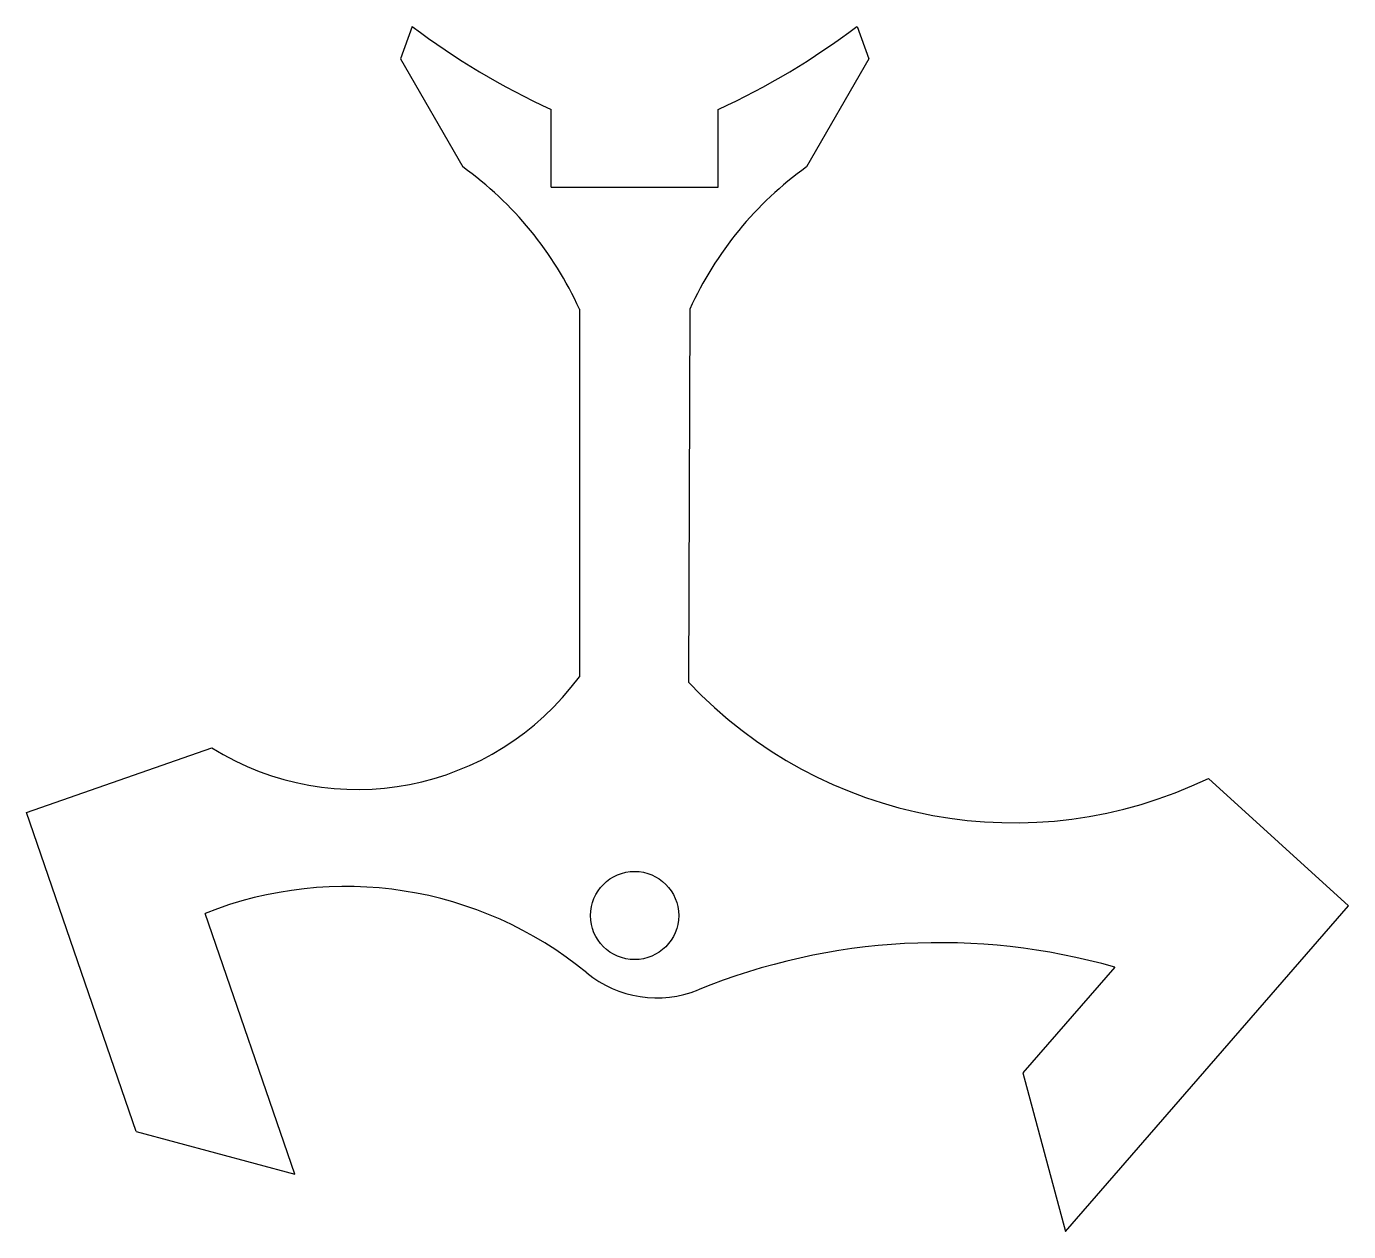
# Model space of a CAD drawing. Header units: millimetres. Extents: x -22.1 to 25.9, y 23.2 to 66.9.
import ezdxf

# ---------------------------------------------------------------- set-up
doc = ezdxf.new("R2010")
doc.units = ezdxf.units.MM

msp = doc.modelspace()

# ---------------------------------------------------------------- linework, layer by layer
at = {"color": 7, "linetype": 'Continuous', "lineweight": 25}
for p, q in [((-8.07, 66.887), (-8.497, 65.712)), ((8.07, 66.887), (8.497, 65.712)), ((-8.497, 65.712), (-6.234, 61.792)), ((8.497, 65.712), (6.234, 61.792)), ((-3.032, 61.058), (-3.032, 63.872)), ((3.032, 61.058), (3.032, 63.872)), ((-3.032, 61.058), (3.032, 61.058)), ((-2, 56.634), (-2, 43.304)), ((2, 56.634), (1.954, 43.103)), ((-22.066, 38.38), (-15.344, 40.723)), ((20.822, 39.616), (25.905, 34.994)), ((-18.081, 26.806), (-22.066, 38.38)), ((-12.322, 25.263), (-15.577, 34.718)), ((15.635, 23.18), (25.905, 34.994)), ((17.421, 32.769), (14.092, 28.939)), ((14.092, 28.939), (15.635, 23.18)), ((-18.081, 26.806), (-12.322, 25.263))]:
    msp.add_line(p, q, dxfattribs=at)
msp.add_circle((0, 34.641), 1.6, dxfattribs=at)
for centre, radius, start, end in [((8.619, 89.058), 27.75, 233.0309, 245.1756), ((-8.619, 89.058), 27.75, 294.8244, 306.9691), ((-13.858, 51.218), 13.036, 24.5482, 54.2077), ((13.858, 51.218), 13.036, 125.7923, 155.4518), ((-10.065, 49.216), 10, 238.135, 323.7581), ((13.769, 54.241), 16.237, 223.3103, 295.7481), ((-10.484, 21.915), 13.78, 50.5962, 111.6944), ((11.058, 10.418), 23.239, 74.1088, 112.1158), ((0.803, 35.653), 4, 230.5962, 292.1158)]:
    msp.add_arc(centre, radius, start, end, dxfattribs=at)

doc.saveas('drawing.dxf')
